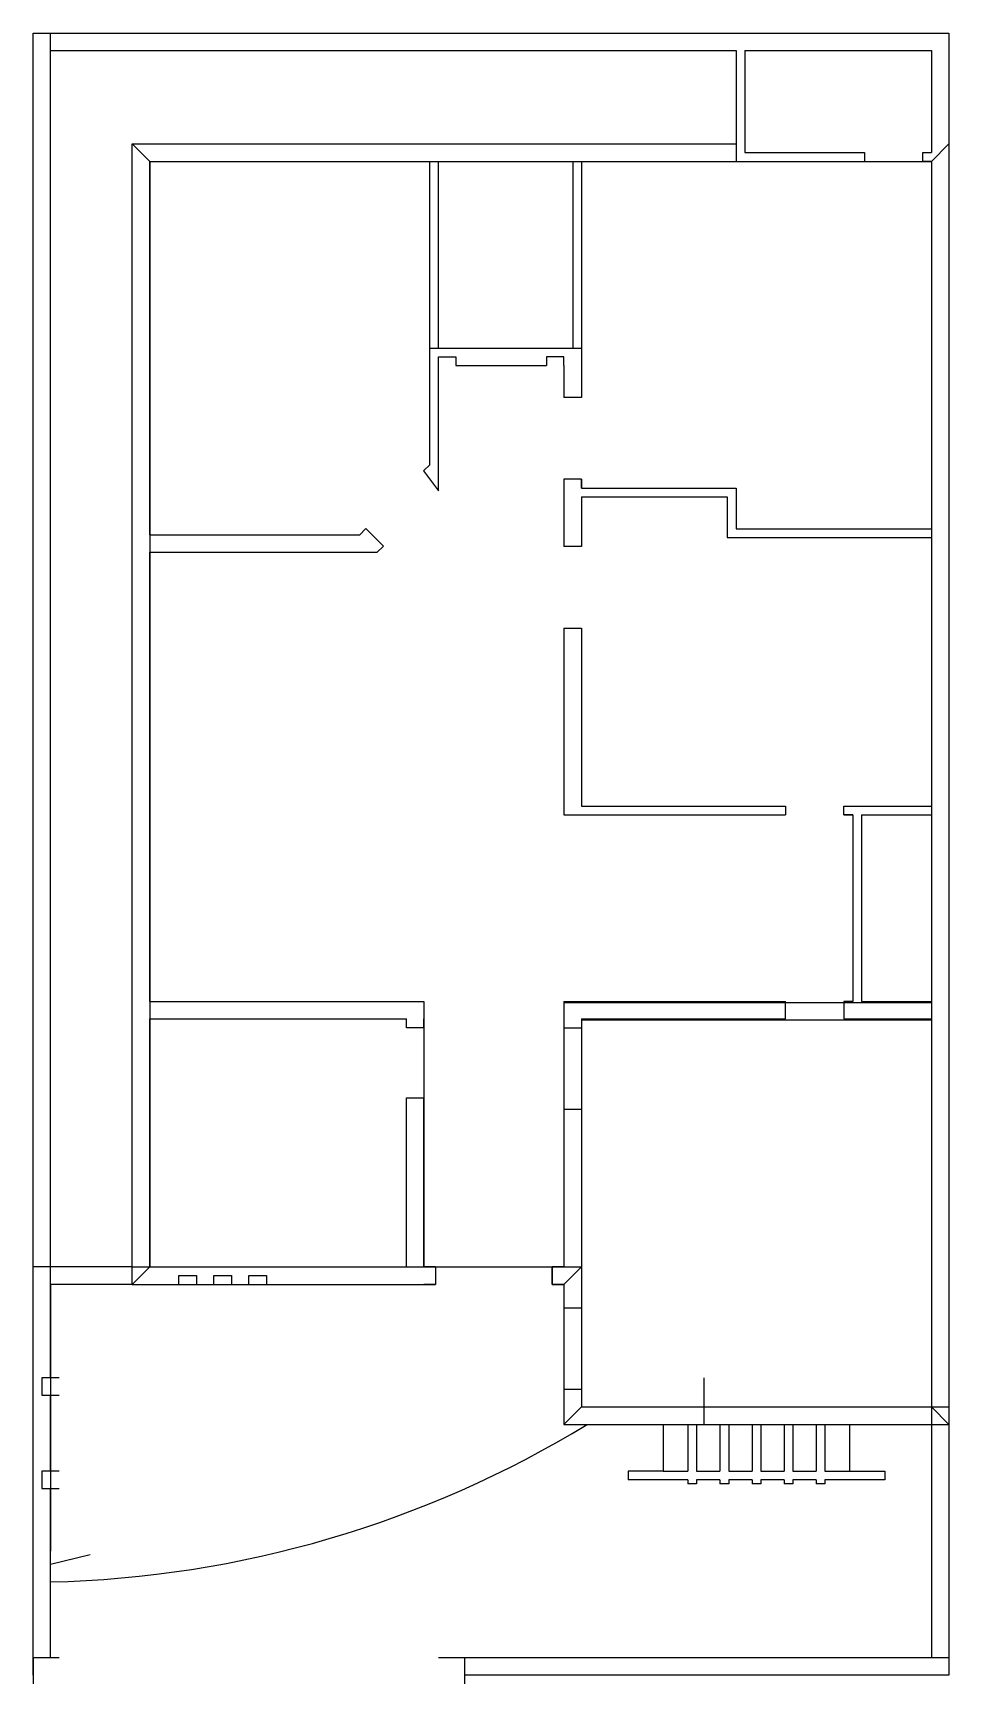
# Model space of a CAD drawing. Header units: inches. Extents: x -1896 to -1425, y 104 to 953.
import ezdxf

# ---------------------------------------------------------------- set-up
doc = ezdxf.new("R2010")
doc.units = ezdxf.units.IN
doc.header["$MEASUREMENT"] = 0

msp = doc.modelspace()

# ---------------------------------------------------------------- linework, layer by layer
for p, q in [((-1896.36, 953.25), (-1425.36, 953.25)), ((-1896.36, 108.75), (-1896.36, 953.25)), ((-1887.36, 261.75), (-1887.36, 953.25)), ((-1425.36, 953.25), (-1425.36, 108.75)), ((-1887.36, 944.25), (-1534.86, 944.25)), ((-1534.86, 944.25), (-1534.86, 887.25)), ((-1530.36, 944.25), (-1434.36, 944.25)), ((-1530.36, 944.25), (-1530.36, 891.75)), ((-1434.36, 944.25), (-1434.36, 891.75)), ((-1845.36, 896.25), (-1534.86, 896.25)), ((-1845.36, 309.75), (-1845.36, 896.25)), ((-1836.36, 887.25, 282), (-1845.36, 896.25, 282)), ((-1530.36, 891.75), (-1468.86, 891.75)), ((-1468.86, 891.75), (-1468.86, 887.25)), ((-1438.86, 891.75), (-1434.36, 891.75)), ((-1438.86, 887.25), (-1438.86, 891.75)), ((-1434.36, 887.25, 282), (-1425.36, 896.25, 282)), ((-1425.36, 896.25, 153), (-1425.36, 237.75, 153)), ((-1836.36, 887.25), (-1692.36, 887.25)), ((-1836.36, 695.25), (-1836.36, 887.25)), ((-1836.36, 887.25, 153), (-1836.36, 446.25, 153)), ((-1836.36, 887.25, 153), (-1434.36, 887.25, 153)), ((-1836.36, 887.25, 282), (-1434.36, 887.25, 282)), ((-1836.36, 887.25, 282), (-1836.36, 318.75, 282)), ((-1692.36, 887.25), (-1614.36, 887.25)), ((-1692.36, 731.25), (-1692.36, 887.25)), ((-1687.86, 791.25), (-1687.86, 887.25)), ((-1618.86, 887.25), (-1618.86, 791.25)), ((-1614.36, 887.25), (-1534.86, 887.25)), ((-1614.36, 887.25), (-1614.36, 765.75)), ((-1534.86, 887.25), (-1468.86, 887.25)), ((-1438.86, 887.25), (-1434.36, 887.25)), ((-1434.36, 887.25), (-1438.86, 887.25)), ((-1434.36, 887.25), (-1434.36, 698.25)), ((-1434.36, 887.25, 282), (-1434.36, 246.75, 282)), ((-1692.36, 791.25), (-1614.36, 791.25)), ((-1687.86, 782.25), (-1687.86, 786.75)), ((-1687.86, 786.75), (-1678.86, 786.75)), ((-1687.86, 717.75), (-1687.86, 782.25)), ((-1678.86, 786.75), (-1678.86, 782.25)), ((-1678.86, 782.25), (-1632.36, 782.25)), ((-1623.36, 786.75), (-1632.36, 786.75)), ((-1632.36, 786.75), (-1632.36, 782.25)), ((-1623.36, 782.25), (-1623.36, 786.75)), ((-1623.36, 782.25), (-1623.36, 765.75)), ((-1614.36, 765.75), (-1623.36, 765.75)), ((-1695.54, 728.07), (-1692.36, 731.25)), ((-1692.36, 731.25), (-1695.54, 728.07)), ((-1695.54, 728.07), (-1687.86, 717.75)), ((-1623.36, 723.75), (-1623.36, 689.25)), ((-1614.36, 723.75), (-1623.36, 723.75)), ((-1614.36, 723.75), (-1614.36, 719.25)), ((-1614.36, 719.25), (-1614.36, 723.75)), ((-1614.36, 719.25), (-1534.86, 719.25)), ((-1614.36, 714.75), (-1539.36, 714.75)), ((-1614.36, 714.75), (-1614.36, 689.25)), ((-1539.36, 714.75), (-1539.36, 693.75)), ((-1534.86, 719.25), (-1534.86, 698.25)), ((-1728.36, 695.25), (-1725.18, 698.44)), ((-1728.36, 695.25), (-1725.18, 698.44)), ((-1725.18, 698.44), (-1716.18, 689.44)), ((-1534.86, 698.25), (-1434.36, 698.25)), ((-1836.36, 695.25), (-1728.36, 695.25)), ((-1719.36, 686.25), (-1716.18, 689.44)), ((-1614.36, 689.25), (-1623.36, 689.25)), ((-1614.36, 693.75), (-1614.36, 689.25)), ((-1539.36, 693.75), (-1434.36, 693.75)), ((-1434.36, 693.75), (-1434.36, 555.75)), ((-1836.36, 686.25), (-1719.36, 686.25)), ((-1836.36, 455.25), (-1836.36, 686.25)), ((-1623.36, 647.25), (-1623.36, 551.25)), ((-1623.36, 647.25), (-1614.36, 647.25)), ((-1614.36, 647.25), (-1614.36, 555.75)), ((-1614.36, 555.75), (-1509.36, 555.75)), ((-1509.36, 555.75), (-1509.36, 551.25)), ((-1479.36, 555.75), (-1434.36, 555.75)), ((-1479.36, 551.25), (-1479.36, 555.75)), ((-1434.36, 555.75), (-1434.36, 446.25)), ((-1623.36, 551.25), (-1509.36, 551.25)), ((-1479.36, 551.25), (-1474.86, 551.25)), ((-1474.86, 551.25), (-1479.36, 551.25)), ((-1474.86, 551.25), (-1474.86, 455.25)), ((-1470.36, 551.25), (-1434.36, 551.25)), ((-1470.36, 551.25), (-1470.36, 455.25)), ((-1836.36, 455.25), (-1695.36, 455.25)), ((-1836.36, 455.25, 153), (-1695.36, 455.25, 153)), ((-1695.36, 455.25), (-1695.36, 441.75)), ((-1695.36, 455.25, 153), (-1695.36, 318.75, 153)), ((-1623.36, 455.25), (-1509.36, 455.25)), ((-1623.36, 455.25), (-1623.36, 441.75)), ((-1623.36, 454.75, 153), (-1434.36, 454.75, 153)), ((-1623.36, 454.75, 153), (-1623.36, 318.75, 153)), ((-1509.36, 446.25), (-1509.36, 455.25)), ((-1479.36, 455.25), (-1474.86, 455.25)), ((-1474.86, 455.25), (-1479.36, 455.25)), ((-1479.36, 455.25), (-1479.36, 446.25)), ((-1470.36, 455.25), (-1434.36, 455.25)), ((-1836.36, 446.25), (-1704.36, 446.25)), ((-1836.36, 318.75), (-1836.36, 446.25)), ((-1836.36, 446.25, 153), (-1704.36, 446.25, 153)), ((-1836.36, 446.25, 153), (-1836.36, 318.75, 153)), ((-1704.36, 441.75), (-1704.36, 446.25)), ((-1695.36, 441.75), (-1704.36, 441.75)), ((-1695.36, 441.75), (-1695.36, 446.25)), ((-1623.36, 446.25), (-1623.36, 441.75)), ((-1623.36, 441.75), (-1614.36, 441.75)), ((-1614.36, 446.25), (-1509.36, 446.25)), ((-1614.36, 446.25), (-1614.36, 441.75)), ((-1614.36, 445.75, 153), (-1434.36, 445.75, 153)), ((-1614.36, 445.75, 153), (-1614.36, 246.75, 153)), ((-1479.36, 446.25), (-1434.36, 446.25)), ((-1434.36, 446.25), (-1434.36, 117.75)), ((-1704.36, 318.75), (-1704.36, 405.75)), ((-1704.36, 405.75), (-1695.36, 405.75)), ((-1695.36, 318.75), (-1695.36, 405.75)), ((-1623.36, 399.75), (-1623.36, 318.75)), ((-1614.36, 399.75), (-1623.36, 399.75)), ((-1614.36, 399.75), (-1614.36, 297.75)), ((-1845.36, 318.75), (-1896.36, 318.75)), ((-1845.36, 318.75, 153), (-1704.36, 318.75, 153)), ((-1836.36, 318.75, 282), (-1845.36, 309.75, 282)), ((-1836.36, 318.75), (-1704.36, 318.75)), ((-1836.36, 318.75, 282), (-1614.36, 318.75, 282)), ((-1821.36, 309.75), (-1821.36, 314.25)), ((-1821.36, 314.25), (-1812.36, 314.25)), ((-1812.36, 314.25), (-1812.36, 309.75)), ((-1803.36, 309.75), (-1803.36, 314.25)), ((-1803.36, 314.25), (-1794.36, 314.25)), ((-1794.36, 314.25), (-1794.36, 309.75)), ((-1785.36, 309.75), (-1785.36, 314.25)), ((-1785.36, 314.25), (-1776.36, 314.25)), ((-1776.36, 314.25), (-1776.36, 309.75)), ((-1767.36, 318.75), (-1707.36, 318.75)), ((-1689.36, 318.75), (-1695.36, 318.75)), ((-1695.36, 318.75, 153), (-1689.36, 318.75, 153)), ((-1689.36, 318.75, 282), (-1695.36, 318.75, 282)), ((-1689.36, 318.75, 153), (-1689.36, 309.75, 153)), ((-1623.36, 318.75), (-1629.36, 318.75)), ((-1629.36, 309.75), (-1629.36, 318.75)), ((-1629.36, 318.75, 153), (-1629.36, 309.75, 153)), ((-1629.36, 318.75, 153), (-1623.36, 318.75, 153)), ((-1623.36, 309.75, 282), (-1614.36, 318.75, 282)), ((-1614.36, 318.75, 282), (-1614.36, 246.75, 282)), ((-1887.36, 309.75), (-1887.36, 261.75)), ((-1845.36, 309.75, 153), (-1887.36, 309.75, 153)), ((-1887.36, 309.75, 153), (-1887.36, 172.6, 153)), ((-1845.36, 309.75), (-1821.36, 309.75)), ((-1845.36, 309.75), (-1821.36, 309.75)), ((-1845.36, 309.75, 153), (-1695.36, 309.75, 153)), ((-1812.36, 309.75), (-1803.36, 309.75)), ((-1812.36, 309.75), (-1803.36, 309.75)), ((-1794.36, 309.75), (-1785.36, 309.75)), ((-1794.36, 309.75), (-1785.36, 309.75)), ((-1776.36, 309.75), (-1767.36, 309.75)), ((-1776.36, 309.75), (-1707.36, 309.75)), ((-1707.36, 309.75), (-1695.36, 309.75)), ((-1695.36, 309.75), (-1689.36, 309.75)), ((-1689.36, 309.75, 153), (-1695.36, 309.75, 153)), ((-1689.36, 309.75), (-1693.86, 309.75)), ((-1629.36, 309.75), (-1623.36, 309.75)), ((-1623.36, 309.75, 153), (-1629.36, 309.75, 153)), ((-1623.36, 309.75), (-1623.36, 297.75)), ((-1623.36, 309.75, 153), (-1623.36, 237.75, 153)), ((-1623.36, 297.75), (-1614.36, 297.75)), ((-1887.36, 261.75), (-1891.86, 261.75)), ((-1891.86, 261.75), (-1891.86, 252.75)), ((-1882.86, 261.75), (-1887.36, 261.75)), ((-1623.36, 255.75), (-1623.36, 237.75)), ((-1614.36, 255.75), (-1623.36, 255.75)), ((-1623.36, 255.75), (-1623.36, 251.25)), ((-1614.36, 255.75), (-1614.36, 246.75)), ((-1551.4, 261.74, 317.9), (-1551.4, 237.74, 317.9)), ((-1891.86, 252.75), (-1882.86, 252.75)), ((-1887.36, 213.75), (-1887.36, 252.75)), ((-1614.36, 246.75, 282), (-1623.36, 237.75, 282)), ((-1614.36, 246.75, 153), (-1425.36, 246.75, 153)), ((-1614.36, 246.75, 282), (-1434.36, 246.75, 282)), ((-1572.36, 246.75), (-1476.36, 246.75)), ((-1434.36, 246.75, 282), (-1425.36, 237.75, 282)), ((-1623.4, 237.74, 317.9), (-1551.4, 237.74, 317.9)), ((-1623.36, 237.75), (-1434.36, 237.75)), ((-1623.36, 237.75, 153), (-1425.36, 237.75, 153)), ((-1623.36, 237.75, 153), (-1599.36, 237.75, 153)), ((-1623.36, 237.75, 153), (-1599.36, 237.75, 153)), ((-1618.86, 242.25, 309), (-1618.86, 242.25, 309)), ((-1599.36, 237.75, 153), (-1599.36, 237.75, 153)), ((-1572.36, 237.75), (-1476.36, 237.75)), ((-1572.36, 237.75), (-1572.36, 213.75)), ((-1559.61, 237.75), (-1559.61, 213.75)), ((-1555.11, 237.75), (-1555.11, 213.75)), ((-1543.11, 237.75), (-1543.11, 213.75)), ((-1538.61, 237.75), (-1538.61, 213.75)), ((-1526.61, 237.75), (-1526.61, 213.75)), ((-1522.11, 237.75), (-1522.11, 213.75)), ((-1510.11, 237.75), (-1510.11, 213.75)), ((-1505.61, 237.75), (-1505.61, 213.75)), ((-1493.61, 237.75), (-1493.61, 213.75)), ((-1489.11, 237.75), (-1489.11, 213.75)), ((-1476.36, 213.75), (-1476.36, 237.75)), ((-1425.36, 237.75, 309), (-1425.36, 237.75, 321)), ((-1887.36, 213.75), (-1891.86, 213.75)), ((-1891.86, 213.75), (-1891.86, 204.75)), ((-1882.86, 213.75), (-1887.36, 213.75)), ((-1572.36, 213.75), (-1590.36, 213.75)), ((-1590.36, 213.75), (-1590.36, 209.25)), ((-1572.36, 213.75), (-1559.61, 213.75)), ((-1555.11, 213.75), (-1543.11, 213.75)), ((-1538.61, 213.75), (-1526.61, 213.75)), ((-1522.11, 213.75), (-1510.11, 213.75)), ((-1505.61, 213.75), (-1493.61, 213.75)), ((-1489.11, 213.75), (-1476.36, 213.75)), ((-1476.36, 213.75), (-1458.36, 213.75)), ((-1458.36, 213.75), (-1458.36, 209.25)), ((-1891.86, 204.75), (-1882.86, 204.75)), ((-1887.36, 117.75), (-1887.36, 204.75)), ((-1559.61, 209.25), (-1590.36, 209.25)), ((-1559.61, 209.25), (-1559.61, 207.25)), ((-1555.11, 207.25), (-1559.61, 207.25)), ((-1555.11, 209.25), (-1555.11, 207.25)), ((-1543.11, 209.25), (-1555.11, 209.25)), ((-1543.11, 209.25), (-1543.11, 207.25)), ((-1538.61, 207.25), (-1543.11, 207.25)), ((-1538.61, 209.25), (-1538.61, 207.25)), ((-1526.61, 209.25), (-1538.61, 209.25)), ((-1526.61, 209.25), (-1526.61, 207.25)), ((-1522.11, 207.25), (-1526.61, 207.25)), ((-1522.11, 209.25), (-1522.11, 207.25)), ((-1510.11, 209.25), (-1522.11, 209.25)), ((-1510.11, 209.25), (-1510.11, 207.25)), ((-1505.61, 207.25), (-1510.11, 207.25)), ((-1505.61, 209.25), (-1505.61, 207.25)), ((-1493.61, 209.25), (-1505.61, 209.25)), ((-1493.61, 209.25), (-1493.61, 207.25)), ((-1489.11, 207.25), (-1493.61, 207.25)), ((-1489.11, 209.25), (-1489.11, 207.25)), ((-1458.36, 209.25), (-1489.11, 209.25)), ((-1887.36, 117.75), (-1896.36, 117.75)), ((-1896.36, 117.75), (-1896.36, 104.25)), ((-1882.86, 117.75), (-1887.36, 117.75)), ((-1882.86, 117.75), (-1887.36, 117.75)), ((-1425.36, 117.75), (-1687.86, 117.75)), ((-1674.36, 104.25), (-1674.36, 117.75)), ((-1425.36, 108.75), (-1674.36, 108.75))]:
    msp.add_line(p, q)
at = {"extrusion": (0, -1, 0)}
for p, q in [((-1622.36, 237.75, 297), (-1425.36, 237.75, 297)), ((-1867.01, 170.63, 261), (-1887.36, 165.75, 261))]:
    msp.add_line(p, q, dxfattribs=at)
msp.add_arc((-1900, 710.57), 553.96, 271.3081, 301.40354)

doc.saveas('drawing.dxf')
